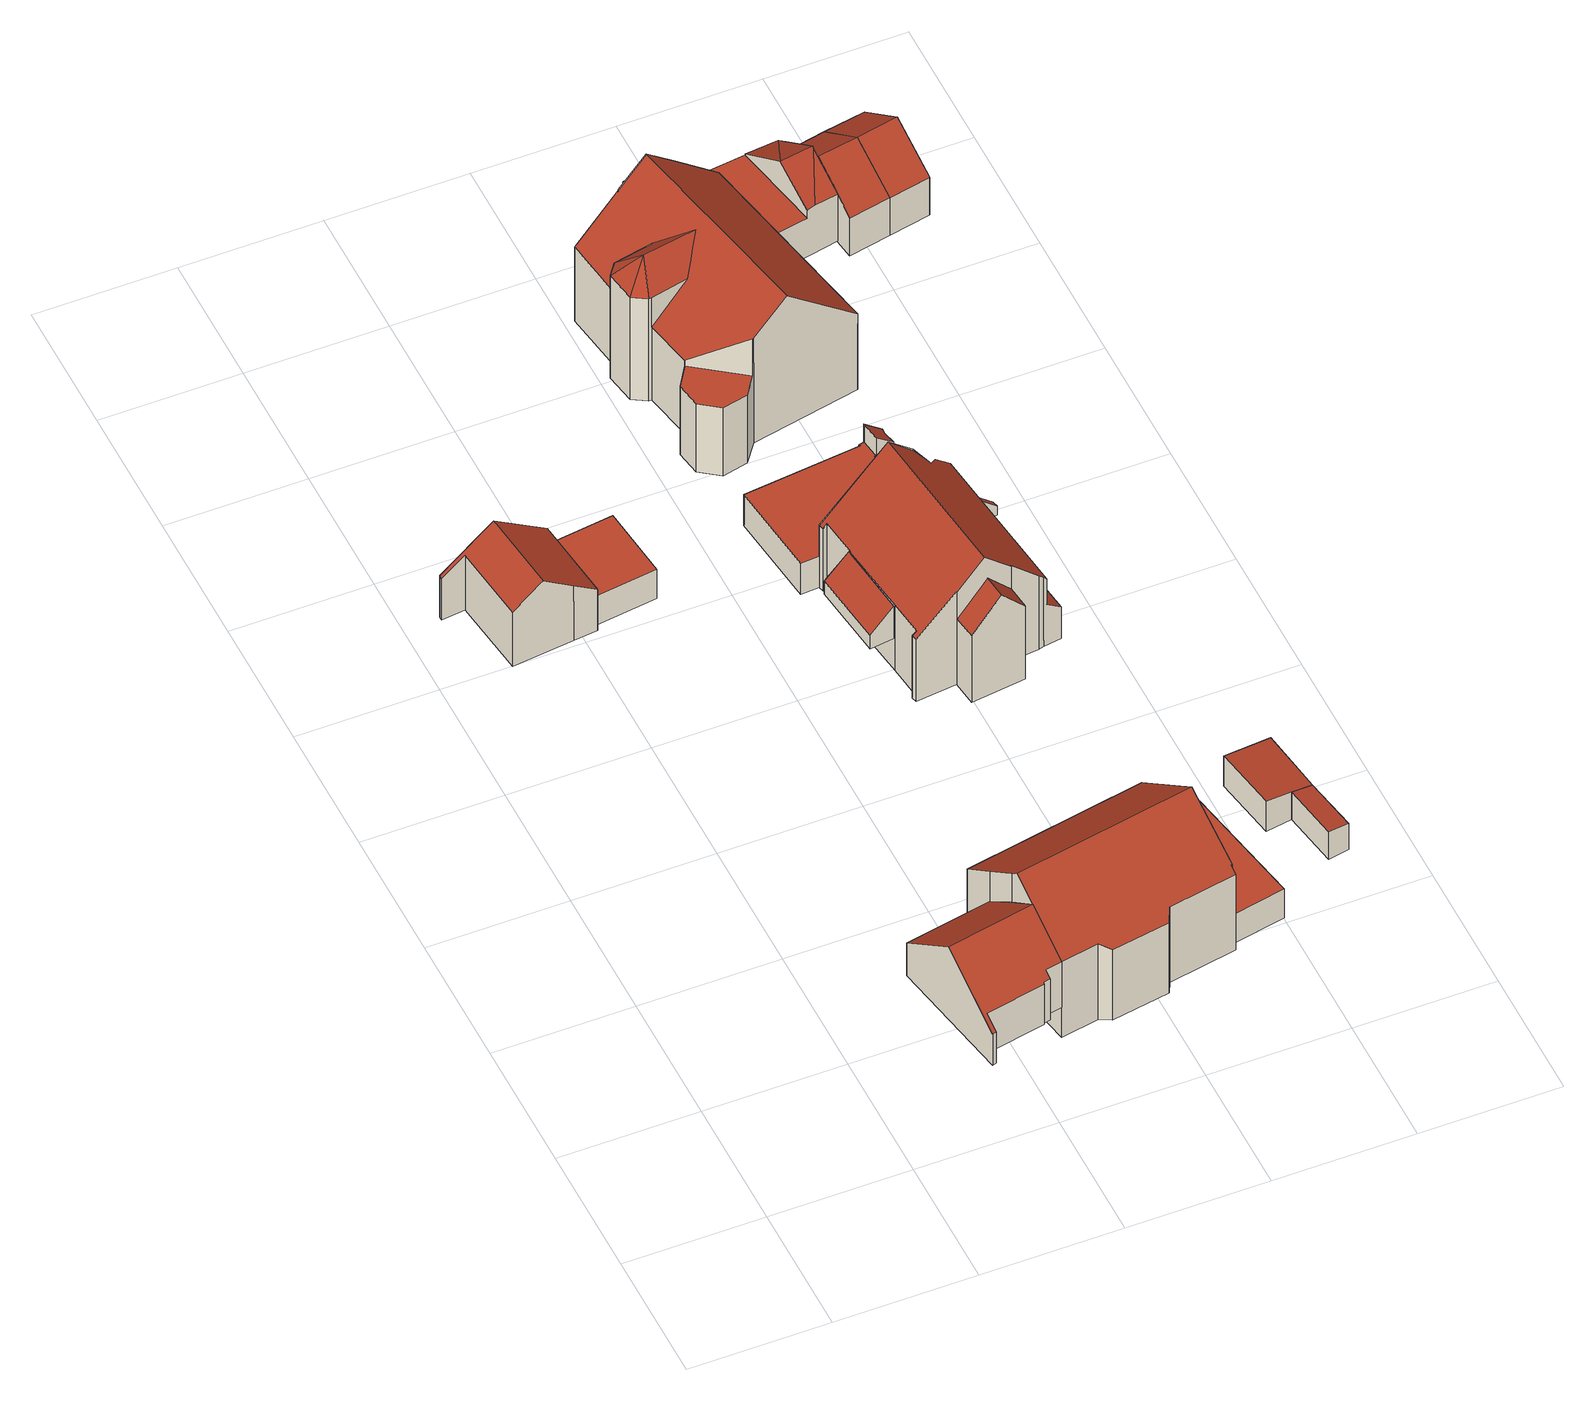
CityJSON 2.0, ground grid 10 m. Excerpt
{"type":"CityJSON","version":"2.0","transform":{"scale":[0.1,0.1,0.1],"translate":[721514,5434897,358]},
"CityObjects":{
"building1":{"type":"Building","attributes":{"Gemeindeschluessel":"09375181","HoeheDach":"370.820","HoeheGrund":"364.340","Methode":"2000","NiedrigsteTraufeDesGebaeudes":"367.976","Geometrietyp2DReferenz":"3000","measuredHeight":6.48,"function":"31001_2463","roofType":"3100","storeysAboveGround":1},"geometry":[{"type":"Solid","lod":"2","boundaries":[[[[0,1,2,3,4,5]],[[6,7,8,9,10,11,12]],[[10,2,1,11]],[[11,1,0,12]],[[3,13,14,15,4]],[[9,13,3,2,10]],[[6,5,4,15,7]],[[7,15,14,8]],[[8,14,13,9]],[[12,0,5,6]]]],"semantics":{"surfaces":[{"type":"RoofSurface","Dachneigung":"54.128","Dachorientierung":"263.118","Flaeche":"17.276","Z_MAX":"6.480","Z_MAX_ASL":"370.820","Z_MIN":"3.672","Z_MIN_ASL":"368.012"},{"type":"GroundSurface","Flaeche":"37.896","Z_MAX":"0.000","Z_MAX_ASL":"364.340","Z_MIN":"0.000","Z_MIN_ASL":"364.340"},{"type":"WallSurface","Flaeche":"28.048","Z_MAX":"4.884","Z_MAX_ASL":"369.224","Z_MIN":"0.000","Z_MIN_ASL":"364.340"},{"type":"WallSurface","Flaeche":"7.172","Z_MAX":"4.884","Z_MAX_ASL":"369.224","Z_MIN":"0.000","Z_MIN_ASL":"364.340"},{"type":"RoofSurface","Dachneigung":"54.114","Dachorientierung":"83.118","Flaeche":"29.496","Z_MAX":"6.480","Z_MAX_ASL":"370.820","Z_MIN":"3.636","Z_MIN_ASL":"367.976"},{"type":"WallSurface","Flaeche":"25.284","Z_MAX":"6.480","Z_MAX_ASL":"370.820","Z_MIN":"0.000","Z_MIN_ASL":"364.340"},{"type":"WallSurface","Flaeche":"39.580","Z_MAX":"6.480","Z_MAX_ASL":"370.820","Z_MIN":"0.000","Z_MIN_ASL":"364.340"},{"type":"WallSurface","Flaeche":"22.114","Z_MAX":"3.636","Z_MAX_ASL":"367.976","Z_MIN":"0.000","Z_MIN_ASL":"364.340"},{"type":"WallSurface","Flaeche":"7.307","Z_MAX":"4.878","Z_MAX_ASL":"369.218","Z_MIN":"0.000","Z_MIN_ASL":"364.340"},{"type":"WallSurface","Flaeche":"1.105","Z_MAX":"3.675","Z_MAX_ASL":"368.015","Z_MIN":"0.000","Z_MIN_ASL":"364.340"}],"values":[[0,1,2,3,4,5,6,7,8,9]]}}]},
"building2":{"type":"Building","attributes":{"Gemeindeschluessel":"09375181","HoeheDach":"371.221","HoeheGrund":"364.550","Methode":"2000","NiedrigsteTraufeDesGebaeudes":"367.415","Geometrietyp2DReferenz":"3000","measuredHeight":6.67,"function":"31001_2000","roofType":"3100","storeysAboveGround":1},"geometry":[{"type":"Solid","lod":"2","boundaries":[[[[16,17,18,19,20,21,22,23,24,25]],[[26,27,28,29,30,31,32,33,34,35,36,37]],[[32,18,17,33]],[[34,16,25,38,35]],[[36,39,40,37]],[[26,41,24,23,27]],[[28,22,21,29]],[[37,40,41,26]],[[25,24,41,40,39,38]],[[35,38,39,36]],[[33,17,16,34]],[[29,21,20,30]],[[30,20,19,31]],[[27,23,22,28]],[[31,19,18,32]]]],"semantics":{"surfaces":[{"type":"RoofSurface","Dachneigung":"51.254","Dachorientierung":"169.256","Flaeche":"29.994","Z_MAX":"6.671","Z_MAX_ASL":"371.221","Z_MIN":"2.865","Z_MIN_ASL":"367.415"},{"type":"GroundSurface","Flaeche":"53.434","Z_MAX":"0.000","Z_MAX_ASL":"364.550","Z_MIN":"0.000","Z_MIN_ASL":"364.550"},{"type":"WallSurface","Flaeche":"3.346","Z_MAX":"3.685","Z_MAX_ASL":"368.235","Z_MIN":"0.000","Z_MIN_ASL":"364.550"},{"type":"WallSurface","Flaeche":"45.101","Z_MAX":"6.671","Z_MAX_ASL":"371.221","Z_MIN":"0.000","Z_MIN_ASL":"364.550"},{"type":"WallSurface","Flaeche":"17.688","Z_MAX":"2.905","Z_MAX_ASL":"367.455","Z_MIN":"0.000","Z_MIN_ASL":"364.550"},{"type":"WallSurface","Flaeche":"30.214","Z_MAX":"6.671","Z_MAX_ASL":"371.221","Z_MIN":"0.000","Z_MIN_ASL":"364.550"},{"type":"WallSurface","Flaeche":"2.160","Z_MAX":"4.179","Z_MAX_ASL":"368.729","Z_MIN":"0.000","Z_MIN_ASL":"364.550"},{"type":"WallSurface","Flaeche":"9.136","Z_MAX":"4.806","Z_MAX_ASL":"369.356","Z_MIN":"0.000","Z_MIN_ASL":"364.550"},{"type":"RoofSurface","Dachneigung":"51.258","Dachorientierung":"349.265","Flaeche":"38.513","Z_MAX":"6.671","Z_MAX_ASL":"371.221","Z_MIN":"2.902","Z_MIN_ASL":"367.452"},{"type":"WallSurface","Flaeche":"0.878","Z_MAX":"2.905","Z_MAX_ASL":"367.455","Z_MIN":"0.000","Z_MIN_ASL":"364.550"},{"type":"WallSurface","Flaeche":"0.810","Z_MAX":"2.867","Z_MAX_ASL":"367.417","Z_MIN":"0.000","Z_MIN_ASL":"364.550"},{"type":"WallSurface","Flaeche":"1.928","Z_MAX":"3.746","Z_MAX_ASL":"368.296","Z_MIN":"0.000","Z_MIN_ASL":"364.550"},{"type":"WallSurface","Flaeche":"0.341","Z_MAX":"3.746","Z_MAX_ASL":"368.296","Z_MIN":"0.000","Z_MIN_ASL":"364.550"},{"type":"WallSurface","Flaeche":"5.275","Z_MAX":"4.179","Z_MAX_ASL":"368.729","Z_MIN":"0.000","Z_MIN_ASL":"364.550"},{"type":"WallSurface","Flaeche":"16.059","Z_MAX":"3.685","Z_MAX_ASL":"368.235","Z_MIN":"0.000","Z_MIN_ASL":"364.550"}],"values":[[0,1,2,3,4,5,6,7,8,9,10,11,12,13,14]]}}]},
"building3":{"type":"Building","attributes":{"Gemeindeschluessel":"09375181","HoeheDach":"366.700","HoeheGrund":"364.154","Methode":"2000","NiedrigsteTraufeDesGebaeudes":"366.700","Geometrietyp2DReferenz":"3000","measuredHeight":2.55,"function":"31001_2000","roofType":"1000","storeysAboveGround":1},"geometry":[{"type":"Solid","lod":"2","boundaries":[[[[42,43,44,45]],[[46,47,43,42]],[[48,49,47,46]],[[45,44,49,48]],[[49,44,43,47]],[[46,42,45,48]]]],"semantics":{"surfaces":[{"type":"WallSurface","Flaeche":"13.879","Z_MAX":"2.546","Z_MAX_ASL":"366.700","Z_MIN":"-0.004","Z_MIN_ASL":"364.150"},{"type":"WallSurface","Flaeche":"12.054","Z_MAX":"2.546","Z_MAX_ASL":"366.700","Z_MIN":"-0.004","Z_MIN_ASL":"364.150"},{"type":"WallSurface","Flaeche":"13.872","Z_MAX":"2.546","Z_MAX_ASL":"366.700","Z_MIN":"-0.004","Z_MIN_ASL":"364.150"},{"type":"WallSurface","Flaeche":"12.104","Z_MAX":"2.546","Z_MAX_ASL":"366.700","Z_MIN":"-0.004","Z_MIN_ASL":"364.150"},{"type":"RoofSurface","Dachneigung":"90.000","Dachorientierung":"-1.000","Flaeche":"25.775","Z_MAX":"2.546","Z_MAX_ASL":"366.700","Z_MIN":"2.546","Z_MIN_ASL":"366.700"},{"type":"GroundSurface","Flaeche":"25.775","Z_MAX":"-0.004","Z_MAX_ASL":"364.150","Z_MIN":"-0.004","Z_MIN_ASL":"364.150"}],"values":[[0,1,2,3,4,5]]}}]},
"building4":{"type":"Building","attributes":{"Gemeindeschluessel":"09375181","HoeheDach":"372.520","HoeheGrund":"361.870","Methode":"2000","NiedrigsteTraufeDesGebaeudes":"364.540","Geometrietyp2DReferenz":"3000","measuredHeight":10.65,"function":"31001_1000","roofType":"3100","storeysAboveGround":2},"address":[{"Country":"Germany","Locality":"Pettendorf","ThoroughfareName":"Alte Straße 31"}],"geometry":[{"type":"Solid","lod":"2","boundaries":[[[[50,51,52,53]],[[53,52,54,55]],[[56,57,58,59]],[[60,61,62,63]],[[64,65,66,67,68]],[[55,54,23,69]],[[67,66,70,71]],[[72,73,74,75]],[[71,70,76,77]],[[23,54,52,51,78,58,57,76,70,79]],[[80,78,51,50]],[[71,77,74,73,67]],[[81,82,61,60]],[[56,75,74,77,76,57]],[[63,62,65,64]],[[59,58,78,80]],[[68,67,73,72]],[[61,82,79,70,66,65,62]],[[81,69,23,79,82]],[[56,59,80,50,53,55,69,81,60,63,64,68,72,75]]]],"semantics":{"surfaces":[{"type":"WallSurface","Flaeche":"26.591","Z_MAX":"6.337","Z_MAX_ASL":"368.207","Z_MIN":"0.000","Z_MIN_ASL":"361.870"},{"type":"WallSurface","Flaeche":"6.136","Z_MAX":"6.825","Z_MAX_ASL":"368.695","Z_MIN":"0.000","Z_MIN_ASL":"361.870"},{"type":"WallSurface","Flaeche":"3.782","Z_MAX":"7.276","Z_MAX_ASL":"369.146","Z_MIN":"0.000","Z_MIN_ASL":"361.870"},{"type":"WallSurface","Flaeche":"18.286","Z_MAX":"8.298","Z_MAX_ASL":"370.168","Z_MIN":"0.000","Z_MIN_ASL":"361.870"},{"type":"WallSurface","Flaeche":"3.311","Z_MAX":"6.735","Z_MAX_ASL":"368.605","Z_MIN":"0.000","Z_MIN_ASL":"361.870"},{"type":"WallSurface","Flaeche":"18.629","Z_MAX":"6.831","Z_MAX_ASL":"368.701","Z_MIN":"0.000","Z_MIN_ASL":"361.870"},{"type":"WallSurface","Flaeche":"29.817","Z_MAX":"10.650","Z_MAX_ASL":"372.520","Z_MIN":"2.670","Z_MIN_ASL":"364.540"},{"type":"WallSurface","Flaeche":"24.614","Z_MAX":"2.670","Z_MAX_ASL":"364.540","Z_MIN":"0.000","Z_MIN_ASL":"361.870"},{"type":"WallSurface","Flaeche":"26.856","Z_MAX":"10.650","Z_MAX_ASL":"372.520","Z_MIN":"2.670","Z_MIN_ASL":"364.540"},{"type":"RoofSurface","Dachneigung":"51.673","Dachorientierung":"169.387","Flaeche":"85.433","Z_MAX":"10.650","Z_MAX_ASL":"372.520","Z_MIN":"6.320","Z_MIN_ASL":"368.190"},{"type":"WallSurface","Flaeche":"5.811","Z_MAX":"6.844","Z_MAX_ASL":"368.714","Z_MIN":"0.000","Z_MIN_ASL":"361.870"},{"type":"RoofSurface","Dachneigung":"90.000","Dachorientierung":"-1.000","Flaeche":"37.357","Z_MAX":"2.670","Z_MAX_ASL":"364.540","Z_MIN":"2.670","Z_MIN_ASL":"364.540"},{"type":"WallSurface","Flaeche":"21.881","Z_MAX":"10.171","Z_MAX_ASL":"372.041","Z_MIN":"0.000","Z_MIN_ASL":"361.870"},{"type":"WallSurface","Flaeche":"11.001","Z_MAX":"7.276","Z_MAX_ASL":"369.146","Z_MIN":"0.000","Z_MIN_ASL":"361.870"},{"type":"WallSurface","Flaeche":"83.904","Z_MAX":"6.334","Z_MAX_ASL":"368.204","Z_MIN":"0.000","Z_MIN_ASL":"361.870"},{"type":"WallSurface","Flaeche":"34.357","Z_MAX":"6.852","Z_MAX_ASL":"368.722","Z_MIN":"0.000","Z_MIN_ASL":"361.870"},{"type":"WallSurface","Flaeche":"10.860","Z_MAX":"2.670","Z_MAX_ASL":"364.540","Z_MIN":"0.000","Z_MIN_ASL":"361.870"},{"type":"RoofSurface","Dachneigung":"51.667","Dachorientierung":"349.392","Flaeche":"92.410","Z_MAX":"10.650","Z_MAX_ASL":"372.520","Z_MIN":"6.320","Z_MIN_ASL":"368.190"},{"type":"WallSurface","Flaeche":"48.531","Z_MAX":"10.650","Z_MAX_ASL":"372.520","Z_MIN":"0.000","Z_MIN_ASL":"361.870"},{"type":"GroundSurface","Flaeche":"176.866","Z_MAX":"0.000","Z_MAX_ASL":"361.870","Z_MIN":"0.000","Z_MIN_ASL":"361.870"}],"values":[[0,1,2,3,4,5,6,7,8,9,10,11,12,13,14,15,16,17,18,19]]}}]},
"building5":{"type":"Building","attributes":{"Gemeindeschluessel":"09375181","HoeheDach":"366.364","HoeheGrund":"363.500","Methode":"2000","NiedrigsteTraufeDesGebaeudes":"364.745","Geometrietyp2DReferenz":"3000","measuredHeight":2.86,"function":"51009_1610","roofType":"2100"},"geometry":[{"type":"Solid","lod":"2","boundaries":[[[[83,84,85,86,87]],[[83,88,89,84]],[[86,90,91,87]],[[84,89,92,85]],[[91,90,92,89,88]],[[87,91,88,83]],[[85,92,90,86]]]],"semantics":{"surfaces":[{"type":"GroundSurface","Flaeche":"9.701","Z_MAX":"0.000","Z_MAX_ASL":"363.500","Z_MIN":"0.000","Z_MIN_ASL":"363.500"},{"type":"WallSurface","Flaeche":"3.595","Z_MAX":"2.855","Z_MAX_ASL":"366.355","Z_MIN":"0.000","Z_MIN_ASL":"363.500"},{"type":"WallSurface","Flaeche":"3.594","Z_MAX":"2.855","Z_MAX_ASL":"366.355","Z_MIN":"0.000","Z_MIN_ASL":"363.500"},{"type":"WallSurface","Flaeche":"1.157","Z_MAX":"2.864","Z_MAX_ASL":"366.364","Z_MIN":"0.000","Z_MIN_ASL":"363.500"},{"type":"RoofSurface","Dachneigung":"47.450","Dachorientierung":"262.926","Flaeche":"13.168","Z_MAX":"2.864","Z_MAX_ASL":"366.364","Z_MIN":"1.245","Z_MIN_ASL":"364.745"},{"type":"WallSurface","Flaeche":"6.865","Z_MAX":"1.246","Z_MAX_ASL":"364.746","Z_MIN":"0.000","Z_MIN_ASL":"363.500"},{"type":"WallSurface","Flaeche":"14.634","Z_MAX":"2.864","Z_MAX_ASL":"366.364","Z_MIN":"0.000","Z_MIN_ASL":"363.500"}],"values":[[0,1,2,3,4,5,6]]}}]},
"building6":{"type":"Building","attributes":{"Gemeindeschluessel":"09375181","HoeheDach":"371.040","HoeheGrund":"360.610","Methode":"2000","NiedrigsteTraufeDesGebaeudes":"361.411","Geometrietyp2DReferenz":"3000","measuredHeight":10.43,"function":"31001_1000","roofType":"3100"},"address":[{"Country":"Germany","Locality":"Pettendorf","ThoroughfareName":"Alte Straße 26"}],"geometry":[{"type":"Solid","lod":"2","boundaries":[[[[93,94,95,96]],[[97,98,99,100]],[[101,102,103,104,105]],[[94,106,107,108,109,110,111,112,113,114,115,116,117,118,119,120,121,122,97,100,123,124,125,126,127,128,129,130,131,132,133,95]],[[134,135,136,137]],[[131,138,139,132]],[[140,141,134,137]],[[127,142,143,128]],[[93,96,144,145,146,147]],[[129,148,149,130]],[[122,121,104,150]],[[94,93,147,106]],[[151,152,153,154,155,156,157,158,159,160,161,101,105]],[[162,163,164,165]],[[107,106,147,146,166,167]],[[168,169,170,167,166,171,139,138,102,101,161]],[[125,172,173,126]],[[168,161,160,140,137,136]],[[118,153,152,119]],[[124,174,172,125]],[[120,151,105,104,121]],[[122,150,98,97]],[[127,126,173,163,162,142]],[[131,130,149,103,102,138]],[[112,111,141,140,160,159]],[[128,143,148,129]],[[115,156,155,116]],[[116,155,154,117]],[[145,171,166,146]],[[119,152,151,120]],[[100,99,175,123]],[[133,144,96,95]],[[124,123,175,165,164,174]],[[163,173,172,174,164]],[[144,133,132,139,171,145]],[[113,158,157,114]],[[117,154,153,118]],[[112,159,158,113]],[[108,170,169,109]],[[107,167,170,108]],[[104,103,149,148,143,142,162,165,175,99,98,150]],[[110,109,169,168,136,135]],[[111,110,135,134,141]],[[114,157,156,115]]]],"semantics":{"surfaces":[{"type":"WallSurface","Flaeche":"3.762","Z_MAX":"2.748","Z_MAX_ASL":"363.358","Z_MIN":"0.000","Z_MIN_ASL":"360.610"},{"type":"WallSurface","Flaeche":"23.586","Z_MAX":"2.800","Z_MAX_ASL":"363.410","Z_MIN":"0.000","Z_MIN_ASL":"360.610"},{"type":"WallSurface","Flaeche":"38.260","Z_MAX":"10.430","Z_MAX_ASL":"371.040","Z_MIN":"2.800","Z_MIN_ASL":"363.410"},{"type":"GroundSurface","Flaeche":"188.758","Z_MAX":"0.000","Z_MAX_ASL":"360.610","Z_MIN":"0.000","Z_MIN_ASL":"360.610"},{"type":"RoofSurface","Dachneigung":"41.682","Dachorientierung":"82.964","Flaeche":"4.420","Z_MAX":"8.520","Z_MAX_ASL":"369.130","Z_MIN":"6.576","Z_MIN_ASL":"367.186"},{"type":"WallSurface","Flaeche":"8.656","Z_MAX":"7.840","Z_MAX_ASL":"368.450","Z_MIN":"0.000","Z_MIN_ASL":"360.610"},{"type":"RoofSurface","Dachneigung":"41.691","Dachorientierung":"262.951","Flaeche":"5.662","Z_MAX":"8.520","Z_MAX_ASL":"369.130","Z_MIN":"6.032","Z_MIN_ASL":"366.642"},{"type":"WallSurface","Flaeche":"12.702","Z_MAX":"2.800","Z_MAX_ASL":"363.410","Z_MIN":"0.000","Z_MIN_ASL":"360.610"},{"type":"RoofSurface","Dachneigung":"47.440","Dachorientierung":"82.960","Flaeche":"17.901","Z_MAX":"3.720","Z_MAX_ASL":"364.330","Z_MIN":"0.801","Z_MIN_ASL":"361.411"},{"type":"WallSurface","Flaeche":"2.246","Z_MAX":"2.800","Z_MAX_ASL":"363.410","Z_MIN":"0.000","Z_MIN_ASL":"360.610"},{"type":"WallSurface","Flaeche":"3.905","Z_MAX":"2.800","Z_MAX_ASL":"363.410","Z_MIN":"0.000","Z_MIN_ASL":"360.610"},{"type":"WallSurface","Flaeche":"30.909","Z_MAX":"2.748","Z_MAX_ASL":"363.358","Z_MIN":"0.000","Z_MIN_ASL":"360.610"},{"type":"RoofSurface","Dachneigung":"46.086","Dachorientierung":"262.963","Flaeche":"77.230","Z_MAX":"10.430","Z_MAX_ASL":"371.040","Z_MIN":"5.610","Z_MIN_ASL":"366.220"},{"type":"WallSurface","Flaeche":"2.208","Z_MAX":"4.420","Z_MAX_ASL":"365.030","Z_MIN":"2.800","Z_MIN_ASL":"363.410"},{"type":"WallSurface","Flaeche":"4.865","Z_MAX":"6.239","Z_MAX_ASL":"366.849","Z_MIN":"0.000","Z_MIN_ASL":"360.610"},{"type":"RoofSurface","Dachneigung":"45.589","Dachorientierung":"82.959","Flaeche":"72.832","Z_MAX":"10.430","Z_MAX_ASL":"371.040","Z_MIN":"6.010","Z_MIN_ASL":"366.620"},{"type":"WallSurface","Flaeche":"2.948","Z_MAX":"3.302","Z_MAX_ASL":"363.912","Z_MIN":"0.000","Z_MIN_ASL":"360.610"},{"type":"WallSurface","Flaeche":"8.187","Z_MAX":"10.430","Z_MAX_ASL":"371.040","Z_MIN":"6.032","Z_MIN_ASL":"366.642"},{"type":"WallSurface","Flaeche":"15.722","Z_MAX":"5.869","Z_MAX_ASL":"366.479","Z_MIN":"0.000","Z_MIN_ASL":"360.610"},{"type":"WallSurface","Flaeche":"1.489","Z_MAX":"3.302","Z_MAX_ASL":"363.912","Z_MIN":"0.000","Z_MIN_ASL":"360.610"},{"type":"WallSurface","Flaeche":"2.313","Z_MAX":"5.622","Z_MAX_ASL":"366.232","Z_MIN":"0.000","Z_MIN_ASL":"360.610"},{"type":"WallSurface","Flaeche":"19.404","Z_MAX":"2.800","Z_MAX_ASL":"363.410","Z_MIN":"0.000","Z_MIN_ASL":"360.610"},{"type":"WallSurface","Flaeche":"5.298","Z_MAX":"4.420","Z_MAX_ASL":"365.030","Z_MIN":"0.000","Z_MIN_ASL":"360.610"},{"type":"WallSurface","Flaeche":"10.949","Z_MAX":"8.663","Z_MAX_ASL":"369.273","Z_MIN":"0.000","Z_MIN_ASL":"360.610"},{"type":"WallSurface","Flaeche":"10.902","Z_MAX":"8.432","Z_MAX_ASL":"369.042","Z_MIN":"0.000","Z_MIN_ASL":"360.610"},{"type":"WallSurface","Flaeche":"2.362","Z_MAX":"2.800","Z_MAX_ASL":"363.410","Z_MIN":"0.000","Z_MIN_ASL":"360.610"},{"type":"WallSurface","Flaeche":"15.555","Z_MAX":"5.874","Z_MAX_ASL":"366.484","Z_MIN":"0.000","Z_MIN_ASL":"360.610"},{"type":"WallSurface","Flaeche":"30.039","Z_MAX":"5.872","Z_MAX_ASL":"366.482","Z_MIN":"0.000","Z_MIN_ASL":"360.610"},{"type":"WallSurface","Flaeche":"26.667","Z_MAX":"6.010","Z_MAX_ASL":"366.620","Z_MIN":"3.720","Z_MIN_ASL":"364.330"},{"type":"WallSurface","Flaeche":"1.498","Z_MAX":"5.869","Z_MAX_ASL":"366.479","Z_MIN":"0.000","Z_MIN_ASL":"360.610"},{"type":"WallSurface","Flaeche":"0.366","Z_MAX":"2.800","Z_MAX_ASL":"363.410","Z_MIN":"0.000","Z_MIN_ASL":"360.610"},{"type":"WallSurface","Flaeche":"0.322","Z_MAX":"0.804","Z_MAX_ASL":"361.414","Z_MIN":"0.000","Z_MIN_ASL":"360.610"},{"type":"WallSurface","Flaeche":"6.026","Z_MAX":"4.420","Z_MAX_ASL":"365.030","Z_MIN":"0.000","Z_MIN_ASL":"360.610"},{"type":"RoofSurface","Dachneigung":"49.439","Dachorientierung":"82.976","Flaeche":"2.334","Z_MAX":"4.420","Z_MAX_ASL":"365.030","Z_MIN":"3.296","Z_MIN_ASL":"363.906"},{"type":"WallSurface","Flaeche":"14.016","Z_MAX":"7.035","Z_MAX_ASL":"367.645","Z_MIN":"0.000","Z_MIN_ASL":"360.610"},{"type":"WallSurface","Flaeche":"2.248","Z_MAX":"5.613","Z_MAX_ASL":"366.223","Z_MIN":"0.000","Z_MIN_ASL":"360.610"},{"type":"WallSurface","Flaeche":"2.359","Z_MAX":"5.872","Z_MAX_ASL":"366.482","Z_MIN":"0.000","Z_MIN_ASL":"360.610"},{"type":"WallSurface","Flaeche":"20.575","Z_MAX":"8.432","Z_MAX_ASL":"369.042","Z_MIN":"0.000","Z_MIN_ASL":"360.610"},{"type":"WallSurface","Flaeche":"15.354","Z_MAX":"8.599","Z_MAX_ASL":"369.209","Z_MIN":"0.000","Z_MIN_ASL":"360.610"},{"type":"WallSurface","Flaeche":"2.513","Z_MAX":"6.622","Z_MAX_ASL":"367.232","Z_MIN":"0.000","Z_MIN_ASL":"360.610"},{"type":"RoofSurface","Dachneigung":"90.000","Dachorientierung":"-1.000","Flaeche":"59.434","Z_MAX":"2.800","Z_MAX_ASL":"363.410","Z_MIN":"2.800","Z_MIN_ASL":"363.410"},{"type":"WallSurface","Flaeche":"11.843","Z_MAX":"8.599","Z_MAX_ASL":"369.209","Z_MIN":"0.000","Z_MIN_ASL":"360.610"},{"type":"WallSurface","Flaeche":"29.176","Z_MAX":"8.520","Z_MAX_ASL":"369.130","Z_MIN":"0.000","Z_MIN_ASL":"360.610"},{"type":"WallSurface","Flaeche":"1.555","Z_MAX":"5.874","Z_MAX_ASL":"366.484","Z_MIN":"0.000","Z_MIN_ASL":"360.610"}],"values":[[0,1,2,3,4,5,6,7,8,9,10,11,12,13,14,15,16,17,18,19,20,21,22,23,24,25,26,27,28,29,30,31,32,33,34,35,36,37,38,39,40,41,42,43]]}}]},
"building7":{"type":"Building","attributes":{"Gemeindeschluessel":"09375181","HoeheDach":"364.056","HoeheGrund":"361.421","Methode":"2000","NiedrigsteTraufeDesGebaeudes":"363.725","Geometrietyp2DReferenz":"3000","measuredHeight":2.63,"function":"31001_2000","roofType":"1000","storeysAboveGround":1},"geometry":[{"type":"Solid","lod":"2","boundaries":[[[[176,177,178,179]],[[180,177,176,181]],[[182,180,181,183]],[[184,179,178,185]],[[182,183,184,185]],[[180,182,185,178,177]],[[183,181,176,179,184]]]],"semantics":{"surfaces":[{"type":"WallSurface","Flaeche":"11.253","Z_MAX":"2.304","Z_MAX_ASL":"363.725","Z_MIN":"-0.001","Z_MIN_ASL":"361.420"},{"type":"WallSurface","Flaeche":"3.708","Z_MAX":"2.452","Z_MAX_ASL":"363.873","Z_MIN":"-0.001","Z_MIN_ASL":"361.420"},{"type":"WallSurface","Flaeche":"4.838","Z_MAX":"2.633","Z_MAX_ASL":"364.054","Z_MIN":"-0.001","Z_MIN_ASL":"361.420"},{"type":"WallSurface","Flaeche":"8.607","Z_MAX":"2.635","Z_MAX_ASL":"364.056","Z_MIN":"-0.001","Z_MIN_ASL":"361.420"},{"type":"WallSurface","Flaeche":"12.663","Z_MAX":"2.635","Z_MAX_ASL":"364.056","Z_MIN":"-0.001","Z_MIN_ASL":"361.420"},{"type":"GroundSurface","Flaeche":"16.821","Z_MAX":"-0.001","Z_MAX_ASL":"361.420","Z_MIN":"-0.001","Z_MIN_ASL":"361.420"},{"type":"RoofSurface","Dachneigung":"84.565","Dachorientierung":"80.808","Flaeche":"16.897","Z_MAX":"2.635","Z_MAX_ASL":"364.056","Z_MIN":"2.304","Z_MIN_ASL":"363.725"}],"values":[[0,1,2,3,4,5,6]]}}]},
"building8":{"type":"Building","attributes":{"Gemeindeschluessel":"09375181","HoeheDach":"371.000","HoeheGrund":"359.300","Methode":"2000","NiedrigsteTraufeDesGebaeudes":"365.360","Geometrietyp2DReferenz":"3000","measuredHeight":11.7,"function":"31001_1000","roofType":"3100"},"address":[{"Country":"Germany","Locality":"Pettendorf","ThoroughfareName":"Alte Straße 26a"}],"geometry":[{"type":"Solid","lod":"2","boundaries":[[[[186,187,188,189]],[[190,191,192,193,194,195]],[[190,195,196,197]],[[191,190,197,198,199,200,201,202,203,204,205,206,207,208,209,186,189,210]],[[201,200,211,212,213]],[[208,214,215,209]],[[189,188,216,210]],[[217,187,218,219,220,221,222]],[[219,215,214,220]],[[219,218,215]],[[194,193,211,223]],[[203,224,225,204]],[[226,227,225]],[[228,226,224]],[[186,209,215,218,187]],[[226,229,230,227]],[[191,210,216,231,192]],[[202,228,224,203]],[[205,232,233,206]],[[234,213,212]],[[217,222,235,233,232,230,229,234,212,211,193,192,231]],[[236,196,195,194,223,237]],[[224,226,225]],[[200,199,237,223,211]],[[220,214,221]],[[232,227,230]],[[197,196,236,198]],[[231,216,188,187,217]],[[208,207,235,222,221,214]],[[226,228,213,234,229]],[[205,204,225,227,232]],[[206,233,235,207]],[[201,213,228,202]],[[198,236,237,199]]]],"semantics":{"surfaces":[{"type":"WallSurface","Flaeche":"28.354","Z_MAX":"9.872","Z_MAX_ASL":"369.172","Z_MIN":"0.000","Z_MIN_ASL":"359.300"},{"type":"WallSurface","Flaeche":"10.850","Z_MAX":"9.392","Z_MAX_ASL":"368.692","Z_MIN":"0.000","Z_MIN_ASL":"359.300"},{"type":"WallSurface","Flaeche":"11.030","Z_MAX":"6.060","Z_MAX_ASL":"365.360","Z_MIN":"0.000","Z_MIN_ASL":"359.300"},{"type":"GroundSurface","Flaeche":"179.779","Z_MAX":"0.000","Z_MAX_ASL":"359.300","Z_MIN":"0.000","Z_MIN_ASL":"359.300"},{"type":"WallSurface","Flaeche":"23.897","Z_MAX":"9.207","Z_MAX_ASL":"368.507","Z_MIN":"0.000","Z_MIN_ASL":"359.300"},{"type":"WallSurface","Flaeche":"17.622","Z_MAX":"8.889","Z_MAX_ASL":"368.189","Z_MIN":"0.000","Z_MIN_ASL":"359.300"},{"type":"WallSurface","Flaeche":"101.595","Z_MAX":"6.785","Z_MAX_ASL":"366.085","Z_MIN":"0.000","Z_MIN_ASL":"359.300"},{"type":"WallSurface","Flaeche":"4.388","Z_MAX":"11.700","Z_MAX_ASL":"371.000","Z_MIN":"8.932","Z_MIN_ASL":"368.232"},{"type":"RoofSurface","Dachneigung":"45.217","Dachorientierung":"348.660","Flaeche":"3.120","Z_MAX":"9.960","Z_MAX_ASL":"369.260","Z_MIN":"8.868","Z_MIN_ASL":"368.168"},{"type":"RoofSurface","Dachneigung":"35.080","Dachorientierung":"33.870","Flaeche":"0.906","Z_MAX":"9.960","Z_MAX_ASL":"369.260","Z_MIN":"8.921","Z_MIN_ASL":"368.221"},{"type":"WallSurface","Flaeche":"8.434","Z_MAX":"9.375","Z_MAX_ASL":"368.675","Z_MIN":"6.060","Z_MIN_ASL":"365.360"},{"type":"WallSurface","Flaeche":"20.106","Z_MAX":"9.222","Z_MAX_ASL":"368.522","Z_MIN":"0.000","Z_MIN_ASL":"359.300"},{"type":"RoofSurface","Dachneigung":"49.938","Dachorientierung":"304.427","Flaeche":"1.504","Z_MAX":"10.950","Z_MAX_ASL":"370.250","Z_MIN":"9.222","Z_MIN_ASL":"368.522"},{"type":"RoofSurface","Dachneigung":"49.893","Dachorientierung":"213.631","Flaeche":"1.552","Z_MAX":"10.950","Z_MAX_ASL":"370.250","Z_MIN":"9.216","Z_MIN_ASL":"368.516"},{"type":"WallSurface","Flaeche":"13.992","Z_MAX":"9.911","Z_MAX_ASL":"369.211","Z_MIN":"0.000","Z_MIN_ASL":"359.300"},{"type":"RoofSurface","Dachneigung":"47.488","Dachorientierung":"348.677","Flaeche":"9.081","Z_MAX":"10.950","Z_MAX_ASL":"370.250","Z_MIN":"9.188","Z_MIN_ASL":"368.488"},{"type":"WallSurface","Flaeche":"77.198","Z_MAX":"11.700","Z_MAX_ASL":"371.000","Z_MIN":"0.000","Z_MIN_ASL":"359.300"},{"type":"WallSurface","Flaeche":"10.634","Z_MAX":"9.217","Z_MAX_ASL":"368.517","Z_MIN":"0.000","Z_MIN_ASL":"359.300"},{"type":"WallSurface","Flaeche":"30.004","Z_MAX":"6.651","Z_MAX_ASL":"365.951","Z_MIN":"0.000","Z_MIN_ASL":"359.300"},{"type":"WallSurface","Flaeche":"3.590","Z_MAX":"9.191","Z_MAX_ASL":"368.491","Z_MIN":"6.643","Z_MIN_ASL":"365.943"},{"type":"RoofSurface","Dachneigung":"47.914","Dachorientierung":"258.837","Flaeche":"88.163","Z_MAX":"11.700","Z_MAX_ASL":"371.000","Z_MIN":"6.512","Z_MIN_ASL":"365.812"},{"type":"RoofSurface","Dachneigung":"90.000","Dachorientierung":"-1.000","Flaeche":"11.531","Z_MAX":"6.060","Z_MAX_ASL":"365.360","Z_MIN":"6.060","Z_MIN_ASL":"365.360"},{"type":"RoofSurface","Dachneigung":"46.498","Dachorientierung":"258.758","Flaeche":"2.741","Z_MAX":"10.950","Z_MAX_ASL":"370.250","Z_MIN":"9.217","Z_MIN_ASL":"368.517"},{"type":"WallSurface","Flaeche":"10.803","Z_MAX":"6.648","Z_MAX_ASL":"365.948","Z_MIN":"0.000","Z_MIN_ASL":"359.300"},{"type":"RoofSurface","Dachneigung":"36.101","Dachorientierung":"305.244","Flaeche":"1.009","Z_MAX":"9.960","Z_MAX_ASL":"369.260","Z_MIN":"8.878","Z_MIN_ASL":"368.178"},{"type":"WallSurface","Flaeche":"3.972","Z_MAX":"9.194","Z_MAX_ASL":"368.494","Z_MIN":"6.512","Z_MIN_ASL":"365.812"},{"type":"WallSurface","Flaeche":"10.724","Z_MAX":"6.060","Z_MAX_ASL":"365.360","Z_MIN":"0.000","Z_MIN_ASL":"359.300"},{"type":"RoofSurface","Dachneigung":"47.872","Dachorientierung":"78.834","Flaeche":"110.267","Z_MAX":"11.700","Z_MAX_ASL":"371.000","Z_MIN":"6.785","Z_MIN_ASL":"366.085"},{"type":"WallSurface","Flaeche":"14.285","Z_MAX":"9.759","Z_MAX_ASL":"369.059","Z_MIN":"0.000","Z_MIN_ASL":"359.300"},{"type":"RoofSurface","Dachneigung":"47.531","Dachorientierung":"168.646","Flaeche":"9.065","Z_MAX":"10.950","Z_MAX_ASL":"370.250","Z_MIN":"9.190","Z_MIN_ASL":"368.490"},{"type":"WallSurface","Flaeche":"10.930","Z_MAX":"9.232","Z_MAX_ASL":"368.532","Z_MIN":"0.000","Z_MIN_ASL":"359.300"},{"type":"WallSurface","Flaeche":"27.940","Z_MAX":"9.733","Z_MAX_ASL":"369.033","Z_MIN":"0.000","Z_MIN_ASL":"359.300"},{"type":"WallSurface","Flaeche":"1.681","Z_MAX":"9.216","Z_MAX_ASL":"368.516","Z_MIN":"0.000","Z_MIN_ASL":"359.300"},{"type":"WallSurface","Flaeche":"10.989","Z_MAX":"6.060","Z_MAX_ASL":"365.360","Z_MIN":"0.000","Z_MIN_ASL":"359.300"}],"values":[[0,1,2,3,4,5,6,7,8,9,10,11,12,13,14,15,16,17,18,19,20,21,22,23,24,25,26,27,28,29,30,31,32,33]]}}]},
"building9":{"type":"Building","attributes":{"Gemeindeschluessel":"09375181","HoeheDach":"363.865","HoeheGrund":"361.421","Methode":"2000","NiedrigsteTraufeDesGebaeudes":"363.724","Geometrietyp2DReferenz":"3000","measuredHeight":2.44,"function":"31001_2000","roofType":"1000","storeysAboveGround":1},"geometry":[{"type":"Solid","lod":"2","boundaries":[[[[180,181,176,177]],[[180,177,238,239]],[[177,176,240,238]],[[238,240,241,239]],[[241,240,176,181]],[[239,241,181,180]]]],"semantics":{"surfaces":[{"type":"WallSurface","Flaeche":"3.701","Z_MAX":"2.444","Z_MAX_ASL":"363.865","Z_MIN":"-0.001","Z_MIN_ASL":"361.420"},{"type":"GroundSurface","Flaeche":"6.353","Z_MAX":"-0.001","Z_MAX_ASL":"361.420","Z_MIN":"-0.001","Z_MIN_ASL":"361.420"},{"type":"WallSurface","Flaeche":"9.434","Z_MAX":"2.304","Z_MAX_ASL":"363.725","Z_MIN":"-0.001","Z_MIN_ASL":"361.420"},{"type":"WallSurface","Flaeche":"3.659","Z_MAX":"2.444","Z_MAX_ASL":"363.865","Z_MIN":"-0.001","Z_MIN_ASL":"361.420"},{"type":"RoofSurface","Dachneigung":"84.802","Dachorientierung":"80.469","Flaeche":"6.379","Z_MAX":"2.444","Z_MAX_ASL":"363.865","Z_MIN":"2.303","Z_MIN_ASL":"363.724"},{"type":"WallSurface","Flaeche":"10.043","Z_MAX":"2.444","Z_MAX_ASL":"363.865","Z_MIN":"-0.001","Z_MIN_ASL":"361.420"}],"values":[[0,1,2,3,4,5]]}}]},
"building10":{"type":"Building","attributes":{"Gemeindeschluessel":"09375181","HoeheDach":"364.470","HoeheGrund":"358.330","Methode":"2000","NiedrigsteTraufeDesGebaeudes":"361.810","Geometrietyp2DReferenz":"3000","measuredHeight":6.14,"function":"31001_2000","roofType":"1000"},"geometry":[{"type":"Solid","lod":"2","boundaries":[[[[242,243,244,245]],[[246,247,248,249]],[[249,248,250,251]],[[252,253,254,255,256,257,242,245,258,259,260,261,262]],[[263,264,265,246,249]],[[254,266,267,255]],[[252,262,268,264,263,269,270]],[[252,270,271,253]],[[266,254,253,271]],[[271,270,269,272,273,274,244,243,275,276,267,266]],[[245,244,274,258]],[[269,263,249,251,272]],[[256,276,275,257]],[[268,265,264]],[[262,261,247,246,265,268]],[[272,251,250,260,259,273]],[[261,260,250,248,247]],[[257,275,243,242]],[[255,267,276,256]],[[258,274,273,259]]]],"semantics":{"surfaces":[{"type":"WallSurface","Flaeche":"2.622","Z_MAX":"3.480","Z_MAX_ASL":"361.810","Z_MIN":"0.000","Z_MIN_ASL":"358.330"},{"type":"RoofSurface","Dachneigung":"55.053","Dachorientierung":"351.440","Flaeche":"5.365","Z_MAX":"6.140","Z_MAX_ASL":"364.470","Z_MIN":"3.535","Z_MIN_ASL":"361.865"},{"type":"RoofSurface","Dachneigung":"55.701","Dachorientierung":"353.876","Flaeche":"5.533","Z_MAX":"6.140","Z_MAX_ASL":"364.470","Z_MIN":"3.514","Z_MIN_ASL":"361.844"},{"type":"GroundSurface","Flaeche":"62.229","Z_MAX":"0.000","Z_MAX_ASL":"358.330","Z_MIN":"0.000","Z_MIN_ASL":"358.330"},{"type":"RoofSurface","Dachneigung":"55.764","Dachorientierung":"171.415","Flaeche":"5.270","Z_MAX":"6.140","Z_MAX_ASL":"364.470","Z_MIN":"4.200","Z_MIN_ASL":"362.530"},{"type":"WallSurface","Flaeche":"11.867","Z_MAX":"3.480","Z_MAX_ASL":"361.810","Z_MIN":"0.000","Z_MIN_ASL":"358.330"},{"type":"WallSurface","Flaeche":"19.277","Z_MAX":"4.219","Z_MAX_ASL":"362.549","Z_MIN":"0.000","Z_MIN_ASL":"358.330"},{"type":"WallSurface","Flaeche":"10.420","Z_MAX":"3.480","Z_MAX_ASL":"361.810","Z_MIN":"0.000","Z_MIN_ASL":"358.330"},{"type":"WallSurface","Flaeche":"6.692","Z_MAX":"3.480","Z_MAX_ASL":"361.810","Z_MIN":"0.000","Z_MIN_ASL":"358.330"},{"type":"RoofSurface","Dachneigung":"90.000","Dachorientierung":"-1.000","Flaeche":"46.646","Z_MAX":"3.480","Z_MAX_ASL":"361.810","Z_MIN":"3.480","Z_MIN_ASL":"361.810"},{"type":"WallSurface","Flaeche":"10.277","Z_MAX":"3.480","Z_MAX_ASL":"361.810","Z_MIN":"0.000","Z_MIN_ASL":"358.330"},{"type":"WallSurface","Flaeche":"10.024","Z_MAX":"6.140","Z_MAX_ASL":"364.470","Z_MIN":"3.480","Z_MIN_ASL":"361.810"},{"type":"WallSurface","Flaeche":"6.901","Z_MAX":"3.480","Z_MAX_ASL":"361.810","Z_MIN":"0.000","Z_MIN_ASL":"358.330"},{"type":"RoofSurface","Dachneigung":"55.072","Dachorientierung":"168.976","Flaeche":"2.751","Z_MAX":"6.084","Z_MAX_ASL":"364.414","Z_MIN":"4.219","Z_MIN_ASL":"362.549"},{"type":"WallSurface","Flaeche":"29.009","Z_MAX":"6.140","Z_MAX_ASL":"364.470","Z_MIN":"0.000","Z_MIN_ASL":"358.330"},{"type":"WallSurface","Flaeche":"31.688","Z_MAX":"3.527","Z_MAX_ASL":"361.857","Z_MIN":"0.000","Z_MIN_ASL":"358.330"},{"type":"WallSurface","Flaeche":"3.405","Z_MAX":"4.135","Z_MAX_ASL":"362.465","Z_MIN":"0.000","Z_MIN_ASL":"358.330"},{"type":"WallSurface","Flaeche":"6.964","Z_MAX":"3.480","Z_MAX_ASL":"361.810","Z_MIN":"0.000","Z_MIN_ASL":"358.330"},{"type":"WallSurface","Flaeche":"5.421","Z_MAX":"3.480","Z_MAX_ASL":"361.810","Z_MIN":"0.000","Z_MIN_ASL":"358.330"},{"type":"WallSurface","Flaeche":"3.598","Z_MAX":"3.480","Z_MAX_ASL":"361.810","Z_MIN":"0.000","Z_MIN_ASL":"358.330"}],"values":[[0,1,2,3,4,5,6,7,8,9,10,11,12,13,14,15,16,17,18,19]]}}]},
"building11":{"type":"Building","attributes":{"Gemeindeschluessel":"09375181","HoeheDach":"364.120","HoeheGrund":"358.230","Methode":"2000","NiedrigsteTraufeDesGebaeudes":"361.580","Geometrietyp2DReferenz":"3000","measuredHeight":5.89,"function":"31001_2000","roofType":"3100"},"geometry":[{"type":"Solid","lod":"2","boundaries":[[[[277,278,279,280]],[[281,282,283,284]],[[284,283,285,278,277]],[[286,287,282,281]],[[283,282,287,288,285]],[[285,288,279,278]],[[280,279,288,287,286]],[[280,286,281,284,277]]]],"semantics":{"surfaces":[{"type":"WallSurface","Flaeche":"9.937","Z_MAX":"3.359","Z_MAX_ASL":"361.589","Z_MIN":"0.000","Z_MIN_ASL":"358.230"},{"type":"WallSurface","Flaeche":"5.299","Z_MAX":"4.353","Z_MAX_ASL":"362.583","Z_MIN":"0.000","Z_MIN_ASL":"358.230"},{"type":"WallSurface","Flaeche":"27.046","Z_MAX":"5.890","Z_MAX_ASL":"364.120","Z_MIN":"0.000","Z_MIN_ASL":"358.230"},{"type":"WallSurface","Flaeche":"10.120","Z_MAX":"3.356","Z_MAX_ASL":"361.586","Z_MIN":"0.000","Z_MIN_ASL":"358.230"},{"type":"RoofSurface","Dachneigung":"54.056","Dachorientierung":"168.982","Flaeche":"12.955","Z_MAX":"5.890","Z_MAX_ASL":"364.120","Z_MIN":"3.356","Z_MIN_ASL":"361.586"},{"type":"RoofSurface","Dachneigung":"54.060","Dachorientierung":"348.982","Flaeche":"12.852","Z_MAX":"5.890","Z_MAX_ASL":"364.120","Z_MIN":"3.350","Z_MIN_ASL":"361.580"},{"type":"WallSurface","Flaeche":"32.304","Z_MAX":"5.890","Z_MAX_ASL":"364.120","Z_MIN":"0.000","Z_MIN_ASL":"358.230"},{"type":"GroundSurface","Flaeche":"20.892","Z_MAX":"0.000","Z_MAX_ASL":"358.230","Z_MIN":"0.000","Z_MIN_ASL":"358.230"}],"values":[[0,1,2,3,4,5,6,7]]}}]},
"building12":{"type":"Building","attributes":{"Gemeindeschluessel":"09375181","HoeheDach":"364.120","HoeheGrund":"358.240","Methode":"2000","NiedrigsteTraufeDesGebaeudes":"361.584","Geometrietyp2DReferenz":"3000","measuredHeight":5.88,"function":"31001_2000","roofType":"3100"},"geometry":[{"type":"Solid","lod":"2","boundaries":[[[[286,287,288,279,280]],[[287,289,290,288]],[[288,290,291,279]],[[292,291,290,289,293]],[[280,279,291,292]],[[293,289,287,286]],[[292,293,286,280]]]],"semantics":{"surfaces":[{"type":"WallSurface","Flaeche":"32.225","Z_MAX":"5.880","Z_MAX_ASL":"364.120","Z_MIN":"0.000","Z_MIN_ASL":"358.240"},{"type":"RoofSurface","Dachneigung":"54.034","Dachorientierung":"169.142","Flaeche":"12.918","Z_MAX":"5.880","Z_MAX_ASL":"364.120","Z_MIN":"3.346","Z_MIN_ASL":"361.586"},{"type":"RoofSurface","Dachneigung":"54.029","Dachorientierung":"349.145","Flaeche":"12.832","Z_MAX":"5.880","Z_MAX_ASL":"364.120","Z_MIN":"3.344","Z_MIN_ASL":"361.584"},{"type":"WallSurface","Flaeche":"32.211","Z_MAX":"5.880","Z_MAX_ASL":"364.120","Z_MIN":"0.000","Z_MIN_ASL":"358.240"},{"type":"WallSurface","Flaeche":"9.914","Z_MAX":"3.347","Z_MAX_ASL":"361.587","Z_MIN":"0.000","Z_MIN_ASL":"358.240"},{"type":"WallSurface","Flaeche":"10.051","Z_MAX":"3.346","Z_MAX_ASL":"361.586","Z_MIN":"0.000","Z_MIN_ASL":"358.240"},{"type":"GroundSurface","Flaeche":"20.837","Z_MAX":"0.000","Z_MAX_ASL":"358.240","Z_MIN":"0.000","Z_MIN_ASL":"358.240"}],"values":[[0,1,2,3,4,5,6]]}}]}
},
"vertices":[
[2,501,100],[19,503,112],[26,446,112],[48,449,128],[41,509,128],[2,504,100],[2,504,63],[80,514,63],[87,453,63],[70,451,63],[26,446,63],[19,503,63],[2,501,63],[70,451,112],[87,453,100],[80,514,100],
[157,6,94],[160,7,94],[158,17,102],[201,25,102],[201,26,103],[206,27,103],[205,32,107],[217,34,107],[211,65,132],[148,53,132],[207,88,66],[217,34,66],[205,32,66],[206,27,66],[201,26,66],[201,25,66],[158,17,66],[160,7,66],[157,6,66],[140,99,66],[143,100,66],[202,111,66],[140,99,95],[143,100,95],[202,111,95],[207,88,114],
[127,519,61],[127,519,87],[133,465,87],[133,465,61],[80,513,61],[80,513,87],[86,459,61],[86,459,87],
[294,42,39],[294,42,102],[252,35,102],[252,35,39],[244,39,107],[244,39,39],[346,64,39],[346,64,111],[347,59,107],[347,59,39],[202,111,39],[202,111,122],[198,136,102],[198,136,39],[328,160,39],[328,160,102],[329,155,106],[329,155,65],[329,155,39],[217,34,39],[338,106,145],[338,106,65],[369,163,39],[369,163,65],[386,72,65],[386,72,39],[347,64,111],[347,64,65],[298,50,107],[208,82,145],[298,50,39],[207,88,39],[207,88,140],
[232,431,55],[250,433,55],[250,429,55],[256,378,55],[239,376,55],[232,431,67],[250,433,84],[256,378,84],[239,376,67],[250,429,84],
[349,472,54],[349,472,26],[370,475,26],[370,475,34],[222,531,26],[222,531,54],[306,540,54],[306,540,26],[293,469,130],[311,472,113],[311,472,54],[243,463,54],[243,463,82],[363,361,26],[350,359,26],[346,358,26],[326,356,26],[328,338,26],[289,333,26],[287,351,26],[258,348,26],[257,352,26],[260,352,26],[257,378,26],[250,429,26],[250,433,26],[247,460,26],[244,459,26],[243,463,26],[230,462,26],[305,541,26],[322,543,26],[322,539,26],[324,530,26],[310,528,26],[315,483,26],[307,482,26],[308,474,26],[320,464,26],[327,473,26],[369,479,26],[311,336,111],[328,338,92],[326,355,92],[309,353,111],[320,464,104],[327,473,96],[287,350,86],[289,333,86],[310,528,54],[315,483,54],[369,479,34],[338,475,63],[352,359,63],[363,361,54],[307,482,54],[308,474,54],[230,462,54],[244,459,82],[247,460,85],[250,433,85],[250,429,85],[257,378,85],[260,352,85],[257,352,82],[258,348,82],[287,351,110],[287,350,110],[307,353,130],[311,528,54],[311,528,70],[309,542,70],[309,542,54],[352,359,86],[350,359,88],[326,355,112],[326,356,112],[346,358,92],[338,475,86],[322,539,59],[324,530,59],[322,543,59],[305,541,54],
[442,154,57],[442,154,34],[435,202,34],[435,202,57],[427,152,34],[427,152,59],[408,149,34],[408,149,61],[400,196,61],[400,196,34],
[277,762,13],[277,762,112],[311,768,81],[311,768,13],[251,591,13],[262,605,13],[262,605,107],[261,605,107],[261,605,74],[251,591,74],[233,587,74],[233,587,13],[219,597,13],[216,615,13],[226,630,13],[219,665,13],[217,665,13],[207,671,13],[203,693,13],[210,702,13],[203,747,13],[236,754,13],[245,767,13],[265,771,13],[340,621,13],[226,630,79],[219,665,79],[219,665,105],[245,767,102],[265,771,102],[340,621,81],[257,758,130],[277,762,103],[267,760,113],[247,756,113],[236,754,102],[236,754,111],[226,630,74],[207,671,105],[203,693,105],[223,686,122],[210,702,105],[217,665,105],[262,693,122],[239,708,105],[287,610,130],[210,702,78],[203,747,80],[246,671,105],[236,754,110],[219,597,74],[216,615,74],
[449,114,34],[434,111,34],[449,114,57],[434,111,59],
[245,787,3],[245,787,38],[248,794,38],[248,794,3],[380,779,65],[374,807,45],[373,815,39],[356,775,65],[373,816,38],[349,813,39],[335,742,3],[330,772,3],[311,768,3],[277,762,3],[265,771,3],[245,767,3],[278,796,3],[283,805,3],[373,816,3],[374,807,3],[385,752,3],[362,747,45],[368,749,45],[380,778,64],[311,768,38],[277,762,38],[385,752,45],[362,747,38],[335,742,38],[330,772,38],[349,813,38],[283,805,38],[278,796,38],[245,767,38],[265,771,38],
[374,807,2],[374,807,36],[403,813,36],[403,813,2],[387,738,2],[387,738,36],[385,752,46],[385,752,2],[381,773,61],[417,744,2],[417,744,36],[410,778,61],
[447,750,36],[440,784,61],[433,818,36],[433,818,2],[447,750,2]
]}
